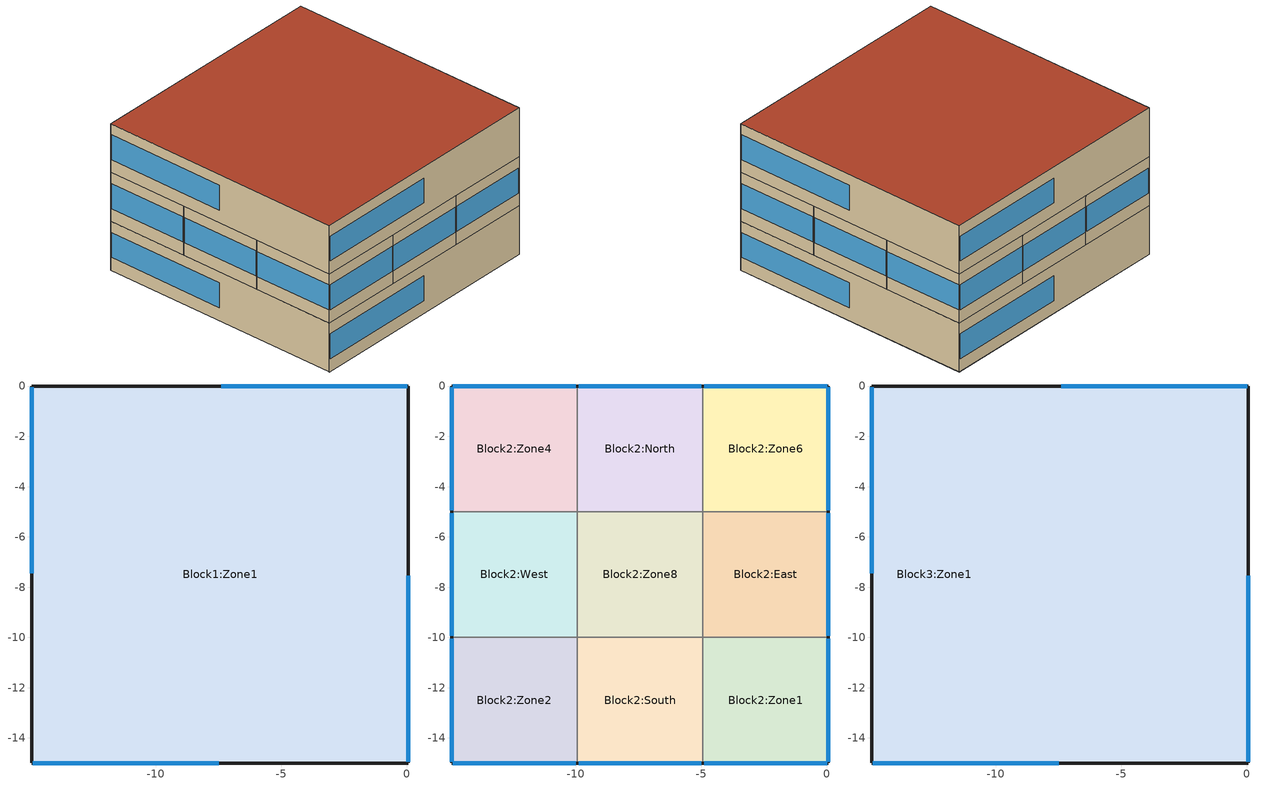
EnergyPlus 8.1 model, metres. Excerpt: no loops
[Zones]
Block1:Zone1
 floor ground (Project ground floor): 0.06,-15 -14.94,-15 -14.94,0 0.06,0 z0
 wall outside (Project wall): 0.06,-15 0.06,0 -14.94,0 -14.94,-15 0.06,-15 z0:3
 window x2 (1001): 0.06,-14.94 0.06,-7.55 / 0.01,0 -7.39,0 / -14.94,-0.05 -14.94,-7.45 / -14.88,-15 -7.49,-15 z0.8:2.32
Block2:Zone4
 floor to Block1:Zone1 (Project internal floor_Reversed_Rev): -9.94,-5 -14.94,-5 -14.94,0 -9.94,0 z3
 wall outside (Project wall): -9.94,0 -14.94,0 -14.94,-5 z3:6
 wall to Block2:North (Project partition): -9.94,-5 -9.94,0 z3:6
 wall to Block2:West (Project partition): -14.94,-5 -9.94,-5 z3:6
 window (1001): -9.99,0 -14.88,0 / -14.94,-0.05 -14.94,-4.94 z3.8:5.33
Block2:North
 floor to Block1:Zone1 (Project internal floor_Reversed_Rev): -4.94,-5 -9.94,-5 -9.94,0 -4.94,0 z3
 wall outside (Project wall): -4.94,0 -9.94,0 z3:6
 wall to Block2:Zone6 (Project partition): -4.94,-5 -4.94,0 z3:6
 wall to Block2:Zone8 (Project partition): -9.94,-5 -4.94,-5 z3:6
 window (1001): -4.99,0 -9.88,0 z3.8:5.33
Block2:Zone6
 floor to Block1:Zone1 (Project internal floor_Reversed_Rev): 0.06,-5 -4.94,-5 -4.94,0 0.06,0 z3
 wall outside (Project wall): 0.06,-5 0.06,0 -4.94,0 z3:6
 wall to Block2:East (Project partition): -4.94,-5 0.06,-5 z3:6
 window (1001): 0.06,-4.94 0.06,-0.05 / 0.01,0 -4.88,0 z3.8:5.33
Block2:West
 floor to Block1:Zone1 (Project internal floor_Reversed_Rev): -9.94,-10 -14.94,-10 -14.94,-5 -9.94,-5 z3
 wall outside (Project wall): -14.94,-5 -14.94,-10 z3:6
 wall to Block2:Zone8 (Project partition): -9.94,-10 -9.94,-5 z3:6
 wall to Block2:Zone2 (Project partition): -14.94,-10 -9.94,-10 z3:6
 window (1001): -14.94,-5.05 -14.94,-9.94 z3.8:5.33
Block2:Zone8
 floor to Block1:Zone1 (Project internal floor_Reversed_Rev): -4.94,-10 -9.94,-10 -9.94,-5 -4.94,-5 z3
 wall to Block2:East (Project partition): -4.94,-10 -4.94,-5 z3:6
 wall to Block2:South (Project partition): -9.94,-10 -4.94,-10 z3:6
Block2:East
 floor to Block1:Zone1 (Project internal floor_Reversed_Rev): 0.06,-10 -4.94,-10 -4.94,-5 0.06,-5 z3
 wall outside (Project wall): 0.06,-10 0.06,-5 z3:6
 wall to Block2:Zone1 (Project partition): -4.94,-10 0.06,-10 z3:6
 window (1001): 0.06,-9.94 0.06,-5.05 z3.8:5.33
Block2:Zone2
 floor to Block1:Zone1 (Project internal floor_Reversed_Rev): -9.94,-15 -14.94,-15 -14.94,-10 -9.94,-10 z3
 wall outside (Project wall): -14.94,-10 -14.94,-15 -9.94,-15 z3:6
 wall to Block2:South (Project partition): -9.94,-15 -9.94,-10 z3:6
 window (1001): -14.94,-10.05 -14.94,-14.94 / -14.88,-15 -9.99,-15 z3.8:5.33
Block2:South
 floor to Block1:Zone1 (Project internal floor_Reversed_Rev): -4.94,-15 -9.94,-15 -9.94,-10 -4.94,-10 z3
 wall outside (Project wall): -9.94,-15 -4.94,-15 z3:6
 wall to Block2:Zone1 (Project partition): -4.94,-15 -4.94,-10 z3:6
 window (1001): -9.88,-15 -4.99,-15 z3.8:5.33
Block2:Zone1
 floor to Block1:Zone1 (Project internal floor_Reversed_Rev): 0.06,-15 -4.94,-15 -4.94,-10 0.06,-10 z3
 wall outside (Project wall): -4.94,-15 0.06,-15 0.06,-10 z3:6
 window (1001): 0.06,-14.94 0.06,-10.05 / -4.88,-15 0.01,-15 z3.8:5.33
Block3:Zone1
 floor to Block2:Zone4 (Project internal floor_Reversed_Rev): -9.94,-5 -14.94,-5 -14.94,0 -9.94,0 z6
 floor to Block2:North (Project internal floor_Reversed_Rev): -4.94,-5 -9.94,-5 -9.94,0 -4.94,0 z6
 floor to Block2:Zone6 (Project internal floor_Reversed_Rev): 0.06,-5 -4.94,-5 -4.94,0 0.06,0 z6
 floor to Block2:West (Project internal floor_Reversed_Rev): -9.94,-10 -14.94,-10 -14.94,-5 -9.94,-5 z6
 floor to Block2:Zone8 (Project internal floor_Reversed_Rev): -4.94,-10 -9.94,-10 -9.94,-5 -4.94,-5 z6
 floor to Block2:East (Project internal floor_Reversed_Rev): 0.06,-10 -4.94,-10 -4.94,-5 0.06,-5 z6
 floor to Block2:Zone2 (Project internal floor_Reversed_Rev): -9.94,-15 -14.94,-15 -14.94,-10 -9.94,-10 z6
 floor to Block2:South (Project internal floor_Reversed_Rev): -4.94,-15 -9.94,-15 -9.94,-10 -4.94,-10 z6
 floor to Block2:Zone1 (Project internal floor_Reversed_Rev): 0.06,-15 -4.94,-15 -4.94,-10 0.06,-10 z6
 wall outside (Project wall): 0.06,-15 0.06,0 -14.94,0 -14.94,-15 0.06,-15 z6:9
 window x2 (1001): 0.06,-14.94 0.06,-7.55 / 0.01,0 -7.39,0 / -14.94,-0.05 -14.94,-7.45 / -14.88,-15 -7.49,-15 z6.8:8.32
 roof outside (Project flat roof): -14.94,-15 0.06,-15 0.06,0 -14.94,0 z9
[Building]
Building: North Axis {deg}=0; Terrain=Suburbs; Loads Convergence Tolerance Value=0.04; Temperature Convergence Tolerance Value {deltaC}=0.4; Solar Distribution=FullExterior; Maximum Number of Warmup Days=25; Minimum Number of Warmup Days=6
[Site:Location]
HOTEL-NEW: Latitude {deg}=31.4; Longitude {deg}=121.47; Time Zone {hr}=8; Elevation {m}=4
[SizingPeriod:DesignDay] Day of Month=15; Humidity Condition Type=WetBulb; Barometric Pressure {Pa}=101277; Wind Direction {deg}=0
Name | Month | Day Type | Maximum Dry-Bulb Temperature {C} | Daily Dry-Bulb Temperature Range {deltaC} | Wetbulb or DewPoint at Maximum Dry-Bulb {C} | Wind Speed {m/s} | Sky Clearness
Summer Design Day in HOTEL-NEW Jul | 7 | SummerDesignDay | 35.1 | 5.6 | 26.9 | 0 | 0.98
Winter Design Day in HOTEL-NEW | 1 | WinterDesignDay | -2 | 0 | -2 | 7.9 | 0
[Site:GroundTemperature:BuildingSurface]
18, 18, 18, 18, 18, 18, 18, 18, 18, 18, 18, 18
[Site:GroundTemperature:FCfactorMethod]
January Ground Temperature {C}=6.43; February Ground Temperature {C}=5.49; March Ground Temperature {C}=7.16; April Ground Temperature {C}=9.78; May Ground Temperature {C}=16.63; June Ground Temperature {C}=21.92; July Ground Temperature {C}=25.48; August Ground Temperature {C}=26.57; September Ground Temperature {C}=24.72; October Ground Temperature {C}=20.61; November Ground Temperature {C}=15.13; December Ground Temperature {C}=10.04
[Site:GroundTemperature:Shallow]
14, 14, 14, 14, 14, 14, 14, 14, 14, 14, 14, 14
[Site:GroundTemperature:Deep]
14, 14, 14, 14, 14, 14, 14, 14, 14, 14, 14, 14
[Site:GroundReflectance]
0.2, 0.2, 0.2, 0.2, 0.2, 0.2, 0.2, 0.2, 0.2, 0.2, 0.2, 0.2
[Site:GroundReflectance:SnowModifier]
2, 2
[Material] Roughness=Rough; Thermal Absorptance=0.9
Name | Thickness {m} | Conductivity {W/m-K} | Density {kg/m3} | Specific Heat {J/kg-K} | Solar Absorptance | Visible Absorptance
Urea Formaldehyde Foam_.1327 | 0.1327 | 0.04 | 10 | 1400 | 0.6 | 0.6
Cast Concrete_.1 | 0.1 | 1.13 | 2000 | 1000 | 0.6 | 0.6
Floor/Roof Screed_.07 | 0.07 | 0.41 | 1200 | 840 | 0.73 | 0.73
Timber Flooring_.03 | 0.03 | 0.14 | 650 | 1200 | 0.78 | 0.78
Cast Concrete (Dense)_.1 | 0.1 | 1.4 | 2100 | 840 | 0.6 | 0.6
Brickwork Outer Leaf_.1 | 0.1 | 0.84 | 1700 | 800 | 0.7 | 0.7
XPS Extruded Polystyrene  - CO2 Blowing_.0051 | 0.0051 | 0.034 | 35 | 1400 | 0.6 | 0.6
Concrete Block (Medium)_.1 | 0.1 | 0.51 | 1400 | 1000 | 0.6 | 0.6
Gypsum Plastering_.013 | 0.013 | 0.4 | 1000 | 1000 | 0.5 | 0.5
Gypsum Plasterboard_.025 | 0.025 | 0.25 | 900 | 1000 | 0.5 | 0.5
Asphalt_.01 | 0.01 | 0.7 | 2100 | 1000 | 0.85 | 0.9
MW Glass Wool (rolls)_.1445 | 0.1445 | 0.04 | 12 | 840 | 0.6 | 0.6
Plasterboard_.013 | 0.013 | 0.25 | 2800 | 896 | 0.5 | 0.5
[Material:NoMass] Roughness=Rough; Thermal Absorptance=0.9; Solar Absorptance=0.7; Visible Absorptance=0.7
Name | Thermal Resistance {m2-K/W}
7_RVAL_2 | 0.15
9_RVAL_3 | 0.18
[WindowMaterial:SimpleGlazingSystem]
Simple 1001: U-Factor {W/m2-K}=2.7; Solar Heat Gain Coefficient=0.35; Visible Transmittance=0.7
[Construction]
Project ground floor: Urea Formaldehyde Foam_.1327, Cast Concrete_.1, Floor/Roof Screed_.07, Timber Flooring_.03
Project internal floor_Reversed_Rev: Cast Concrete (Dense)_.1
Project wall: Brickwork Outer Leaf_.1, XPS Extruded Polystyrene  - CO2 Blowing_.0051, Concrete Block (Medium)_.1, Gypsum Plastering_.013
Project partition: Gypsum Plasterboard_.025, 7_RVAL_2, Gypsum Plasterboard_.025
Project flat roof: Asphalt_.01, MW Glass Wool (rolls)_.1445, 9_RVAL_3, Plasterboard_.013
1001: Simple 1001
[Zone] Type=1; Multiplier=1; Zone Inside Convection Algorithm=TARP
Name | Volume {m3} | Floor Area {m2}
Block1:Zone1; Block3:Zone1 | 675 | 225
Block2:Zone4; Block2:North; Block2:Zone6; Block2:West; Block2:Zone8; Block2:East; Block2:Zone2; Block2:South; Block2:Zone1 | 75 | 25
[AvailabilityManager:Scheduled]
DOAS system Availability: Schedule=FanAvailSched
[SetpointManager:Scheduled] Control Variable=Temperature
Name | Schedule | Setpoint Node or NodeList
heating loop HW Temp Manager | HVACTemplate-Always 82 | heating loop HW Supply Setpoint Nodes
cooling loop ChW Temp Manager | HVACTemplate-Always 7.22 | cooling loop ChW Supply Setpoint Nodes
cooling loop CndW Temp Manager | HVACTemplate-Always 29.4 | cooling loop CndW Supply Setpoint Nodes
[Schedule:Compact]
FanAvailSched: Through: 12/31, For: AllDays, Until: 24:00, 1
HVACTemplate-Always 82: Through: 12/31, For: AllDays, Until: 24:00, 82
HVACTemplate-Always 7.22: Through: 12/31, For: AllDays, Until: 24:00, 7.22
HVACTemplate-Always 29.4: Through: 12/31, For: AllDays, Until: 24:00, 29.4
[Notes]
Hourly weather file: C:\ProgramData\DesignBuilder\Weather Data\CHN_SHANGHAI_HONGQIAO_SWERA.epw
